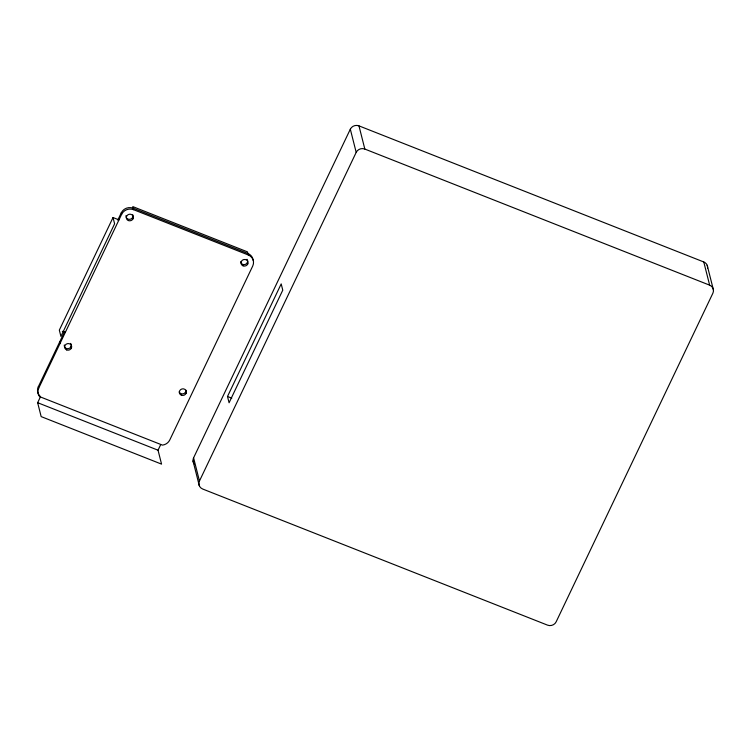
<?xml version="1.0" encoding="UTF-8"?>
<svg xmlns="http://www.w3.org/2000/svg" width="751" height="751" viewBox="0 0 751 751"><rect width="100%" height="100%" fill="white"/><g stroke="black" fill="none" stroke-linecap="round" stroke-linejoin="round"><path stroke-width="1.13" d="M113.026 217.537L59.329 330.121L60.915 336.382L114.612 223.798L113.026 217.537L118.968 219.883M39.183 395.148A9.05 8.421 -14.2 0 1 38.32 386.765L64.595 331.651M117.766 220.174L121.277 212.805A9.05 8.421 -14.2 0 1 133.209 208.224L247.886 253.491A9.05 8.421 -14.2 0 1 253.125 260.203M248.262 254.955L133.575 209.689L132.796 206.609L247.473 251.867L248.262 254.955A9.05 8.421 -14.2 0 1 252.73 266.014L169.773 439.964A9.05 8.421 -14.2 0 1 162.441 445.118L39.559 396.612A9.05 8.421 -14.2 0 1 38.686 388.22L121.643 214.27L121.277 212.805M160.62 444.789L158.039 450.206L161.559 464.127L41.164 416.608L37.644 402.696L40.235 397.27L39.859 395.805M194.218 463.911A6.552 6.102 -14.2 0 1 193.589 457.828L350.323 129.191A6.552 6.102 -14.2 0 1 358.969 125.868L703.781 261.968A6.552 6.102 -14.2 0 1 707.526 268.436M227.497 396.49L281.193 283.906L282.77 290.168L229.083 402.761L227.497 396.49L231.777 398.18M703.781 261.968L709.648 285.164A6.552 6.102 -14.2 0 1 712.896 293.172L556.162 621.809A6.552 6.102 -14.2 0 1 547.517 625.132L202.704 489.032A6.552 6.102 -14.2 0 1 199.456 481.025L356.19 152.378L350.323 129.191M356.19 152.378A6.552 6.102 -14.2 0 1 364.836 149.064L709.648 285.164M62.305 331.294L65.271 332.468M37.644 402.696L158.039 450.206M707.198 265.281L713.45 290.027M358.969 125.868L364.836 149.064M247.37 262.578L247.736 264.042M185.675 391.938L186.051 393.402M193.589 457.828L199.456 481.025M132.692 217.311L133.058 218.776M193.035 460.973L199.287 485.719M70.998 346.671L71.364 348.135M59.582 342.165L59.949 343.629M38.32 386.765L38.686 388.22M121.643 214.27A9.05 8.421 -14.2 0 1 133.575 209.689M185.976 390.238A3.539 3.295 -14.2 0 1 179.17 391.938M70.66 343.395A3.539 3.295 -14.2 0 1 68.585 348.605A3.539 3.295 -14.2 0 1 64.304 344.972M132.777 214.777A3.539 3.295 -14.2 0 1 129.82 219.33A3.539 3.295 -14.2 0 1 125.999 215.612M247.032 259.292A3.539 3.295 -14.2 0 1 245.399 264.371A3.539 3.295 -14.2 0 1 240.649 261.742M243.071 265.835A3.539 3.295 -14.2 0 0 248.037 262.343A3.539 3.295 -14.2 0 0 242.479 260.146A3.539 3.295 -14.2 0 0 243.071 265.835M66.698 349.928A3.539 3.295 -14.2 0 0 71.664 346.436A3.539 3.295 -14.2 0 0 66.107 344.24A3.539 3.295 -14.2 0 0 66.698 349.928M181.376 395.195A3.539 3.295 -14.2 0 0 186.351 391.703A3.539 3.295 -14.2 0 0 180.784 389.506A3.539 3.295 -14.2 0 0 181.376 395.195M128.393 220.569A3.539 3.295 -14.2 0 0 133.359 217.077A3.539 3.295 -14.2 0 0 127.801 214.88A3.539 3.295 -14.2 0 0 128.393 220.569"/></g></svg>
